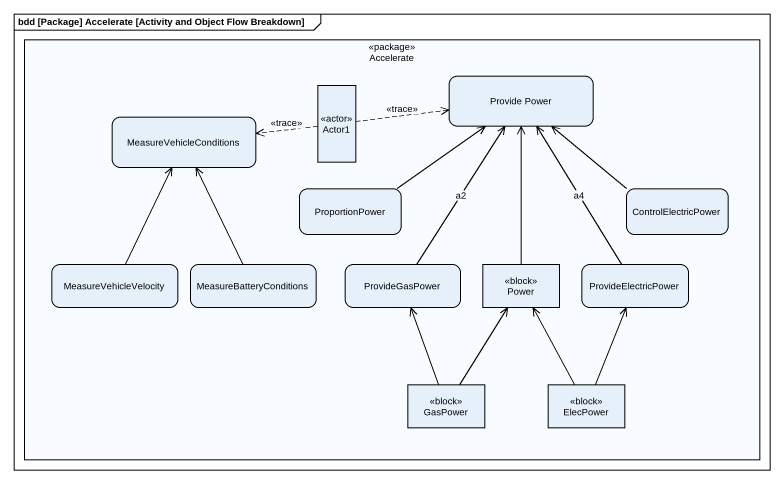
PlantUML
@startuml
mainframe bdd [Package] Accelerate [Activity and Object Flow Breakdown]
hide empty description
state Accelerate <<package>> {
  state Actor1 <<actor>>
  state "Provide Power" as Provide_Power
  state MeasureVehicleConditions
  state ProportionPower
  state ControlElectricPower
  state MeasureVehicleVelocity
  state MeasureBatteryConditions
  state ProvideGasPower
  state Power <<block>>
  state ProvideElectricPower
  state GasPower <<block>>
  state ElecPower <<block>>
}
Actor1 -right[dashed]-> Provide_Power : <<trace>>
Actor1 -left[dashed]-> MeasureVehicleConditions : <<trace>>
ProportionPower -up-> Provide_Power
ControlElectricPower -up-> Provide_Power
MeasureVehicleVelocity -up-> MeasureVehicleConditions
MeasureBatteryConditions -up-> MeasureVehicleConditions
ProvideGasPower -up-> Provide_Power : a2
Power -up-> Provide_Power
ProvideElectricPower -up-> Provide_Power : a4
GasPower -up-> ProvideGasPower
GasPower -up-> Power
ElecPower -up-> Power
ElecPower -up-> ProvideElectricPower
@enduml
